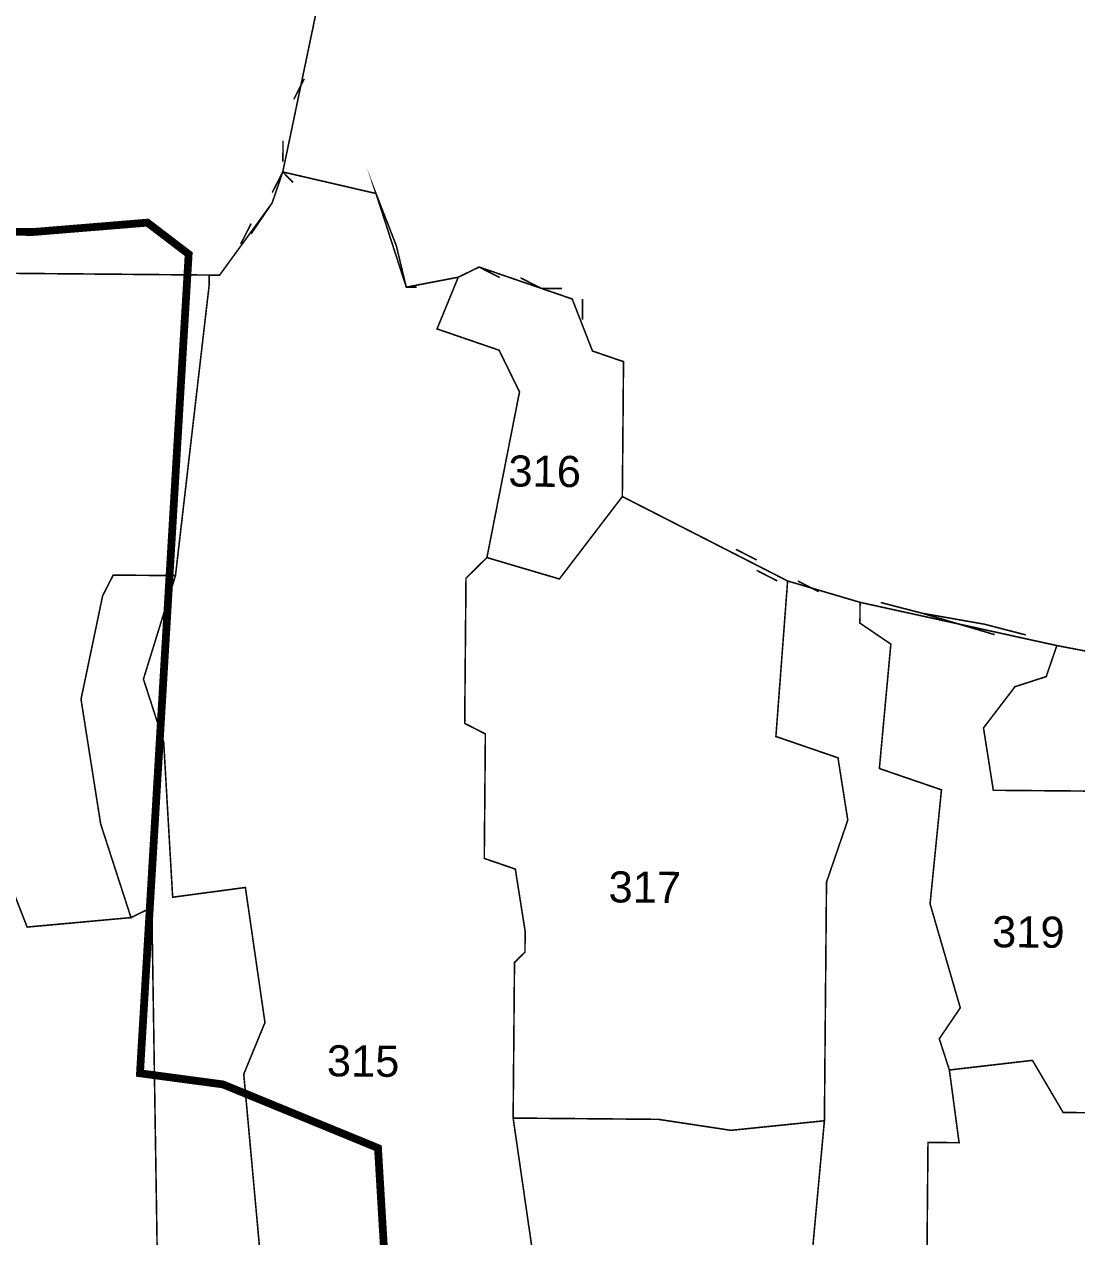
# Model space of a CAD drawing. Header units: metres. Extents: x 266684 to 275933, y 2060666 to 2074564.
# Drawn here: x 274841.4 to 275246.9, y 2069092 to 2069559.3 of the extents above; entities that cross this region are included whole.
import ezdxf

# ---------------------------------------------------------------- set-up
doc = ezdxf.new("R2010")
doc.units = ezdxf.units.M
for name, color, linetype in [('HAZARDS LINE', 1, 'Continuous'), ('SURVEY NO.', 7, 'Continuous'), ('SURVEY PLOT BOUNDARY', 35, 'Continuous'), ('VILLAGE BOUNDARY', 212, 'Continuous')]:
    doc.layers.add(name, color=color, linetype=linetype)
doc.styles.add('PDF Arial', font='arial.ttf')

# ---------------------------------------------------------------- blocks, each defined once
blk = doc.blocks.new('ERSUJATA')
at = {"layer": 'HAZARDS LINE', "lineweight": 18, "const_width": 3}
blk.add_lwpolyline([(274804.89, 2069479.55), (274844.86, 2069479.2), (274888.87, 2069482.81), (274904.75, 2069470.68), (274886, 2069154.97), (274917.95, 2069150.69), (274977.7, 2069126.17), (274988.15, 2068950.15), (274991.59, 2068886.15), (275046.22, 2068733.73), (275057.34, 2068633.67), (275056.89, 2068581.7)], dxfattribs=at)
at = {"layer": 'SURVEY PLOT BOUNDARY', "lineweight": 18, "const_width": 0.6}
for points in [[(275283.15, 2069311.43), (275239.25, 2069319.81), (275163.44, 2069336.47), (275135.52, 2069344.71), (275071.84, 2069377.25), (275072.3, 2069429.23), (275060.34, 2069433.33), (275052.52, 2069453.39), (275016.65, 2069465.7), (275008.62, 2069461.77), (274988.6, 2069457.95), (274976.92, 2069494.04), (274941.01, 2069502.35), (274953.53, 2069562.21)], [(274953.53, 2069562.21), (274941.01, 2069502.35), (274936.91, 2069490.39), (274916.68, 2069462.58), (274912.68, 2069462.61), (274776.77, 2069463.8), (274768.77, 2069463.87), (274768.81, 2069467.87), (274768.88, 2069475.86), (274768.91, 2069479.86), (274780.97, 2069487.75), (274785.04, 2069495.71), (274785.08, 2069499.71), (274785.11, 2069503.71), (274785.14, 2069507.71), (274785.21, 2069515.7), (274785.25, 2069519.7), (274785.28, 2069523.7), (274785.35, 2069531.7), (274789.39, 2069535.66), (274801.48, 2069547.55), (274805.59, 2069559.51), (274809.65, 2069567.47)], [(274933.27, 2069074.58), (274925.98, 2069154.62), (274934.15, 2069174.54), (274926.61, 2069226.58), (274898.59, 2069222.83), (274895.12, 2069282.84), (274887.33, 2069306.89), (274899.67, 2069346.77), (274912.64, 2069458.61), (274912.68, 2069462.61), (274916.68, 2069462.58), (274936.91, 2069490.39), (274941.01, 2069502.35), (274976.92, 2069494.04), (274988.6, 2069457.95), (275008.62, 2069461.77), (275000.45, 2069441.85), (275024.36, 2069433.64), (275032.22, 2069417.58), (275019.67, 2069353.72), (275011.6, 2069345.79), (275011.11, 2069289.82), (275019.07, 2069285.75), (275018.83, 2069257.76), (275018.65, 2069237.77), (275030.61, 2069233.67), (275034.4, 2069209.65), (275034.33, 2069201.65), (275030.29, 2069197.69), (275029.77, 2069137.71), (275037.31, 2069085.67)], [(275145.28, 2069088.72), (275149.69, 2069136.67), (275150.5, 2069228.62), (275158.7, 2069252.54), (275154.92, 2069276.56), (275131, 2069284.77), (275135.52, 2069344.71), (275163.44, 2069336.47), (275163.37, 2069328.47), (275175.29, 2069320.37), (275170.87, 2069272.43), (275194.79, 2069264.22), (275190.4, 2069220.28), (275202.05, 2069180.19), (275193.95, 2069168.27), (275197.84, 2069156.24), (275201.59, 2069128.21), (275189.6, 2069128.32), (275189.21, 2069084.34)], [(275257.66, 2069139.72), (275241.67, 2069139.86), (275229.85, 2069159.95), (275197.84, 2069156.24), (275193.95, 2069168.27), (275202.05, 2069180.19), (275190.4, 2069220.28), (275194.79, 2069264.22), (275170.87, 2069272.43), (275175.29, 2069320.37), (275163.37, 2069328.47), (275163.44, 2069336.47), (275239.25, 2069319.81), (275235.15, 2069307.85), (275223.12, 2069303.96), (275210.99, 2069288.07), (275214.77, 2069264.04), (275286.73, 2069263.42)], [(275286.73, 2069263.42), (275214.77, 2069264.04), (275210.99, 2069288.07), (275223.12, 2069303.96), (275235.15, 2069307.85), (275239.25, 2069319.81), (275283.15, 2069311.43)], [(275248.76, 2069035.84), (275228.87, 2069048.01), (275225.02, 2069064.03), (275213.09, 2069072.14), (275209.17, 2069080.17), (275189.21, 2069084.34), (275189.6, 2069128.32), (275201.59, 2069128.21), (275197.84, 2069156.24), (275229.85, 2069159.95), (275241.67, 2069139.86), (275257.66, 2069139.72)]]:
    blk.add_lwpolyline(points, dxfattribs=at)
for points in [[(274912.68, 2069462.61), (274912.64, 2069458.61), (274899.67, 2069346.77), (274875.69, 2069346.98), (274871.62, 2069339.02), (274863.28, 2069299.11), (274870.85, 2069251.06), (274882.53, 2069214.97), (274842.52, 2069211.32), (274834.7, 2069231.38), (274774.74, 2069231.91), (274775.68, 2069339.86), (274772.24, 2069403.86), (274768.77, 2069463.87), (274776.77, 2069463.8)], [(275071.84, 2069377.25), (275047.58, 2069345.48), (275019.67, 2069353.72), (275032.22, 2069417.58), (275024.36, 2069433.64), (275000.45, 2069441.85), (275008.62, 2069461.77), (275016.65, 2069465.7), (275052.52, 2069453.39), (275060.34, 2069433.33), (275072.3, 2069429.23), (275072.09, 2069405.24)], [(275135.52, 2069344.71), (275131, 2069284.77), (275154.92, 2069276.56), (275158.7, 2069252.54), (275150.5, 2069228.62), (275149.69, 2069136.67), (275113.68, 2069132.98), (275085.73, 2069137.22), (275029.77, 2069137.71), (275030.29, 2069197.69), (275034.33, 2069201.65), (275034.4, 2069209.65), (275030.61, 2069233.67), (275018.65, 2069237.77), (275018.83, 2069257.76), (275019.07, 2069285.75), (275011.11, 2069289.82), (275011.6, 2069345.79), (275019.67, 2069353.72), (275047.58, 2069345.48), (275071.84, 2069377.25)], [(274899.67, 2069346.77), (274887.33, 2069306.89), (274895.12, 2069282.84), (274898.59, 2069222.83), (274926.61, 2069226.58), (274934.15, 2069174.54), (274925.98, 2069154.62), (274933.27, 2069074.58), (274941.2, 2069066.52), (274941.06, 2069050.53), (274956.42, 2068978.42), (274960.06, 2068938.4), (274940.04, 2068934.58), (274916.06, 2068934.79), (274900.8, 2069018.89), (274893.12, 2069054.94), (274890.56, 2069218.9), (274882.53, 2069214.97), (274870.85, 2069251.06), (274863.28, 2069299.11), (274871.62, 2069339.02), (274875.69, 2069346.98)], [(274882.53, 2069214.97), (274890.56, 2069218.9), (274893.12, 2069054.94), (274900.8, 2069018.89), (274764.64, 2068992.09), (274760.85, 2069016.12), (274774.74, 2069231.91), (274834.7, 2069231.38), (274842.52, 2069211.32)], [(275149.69, 2069136.67), (275145.28, 2069088.72), (275153.24, 2069084.65), (275148.75, 2069028.72), (275136.3, 2068976.85), (275131.82, 2068920.91), (275103.8, 2068917.15), (275075.96, 2068933.39), (275068.38, 2068981.44), (275056.49, 2068993.54), (275072.8, 2069029.38), (275064.98, 2069049.44), (275061.12, 2069065.47), (275053.16, 2069069.54), (275037.31, 2069085.67), (275029.77, 2069137.71), (275085.73, 2069137.22), (275113.68, 2069132.98)]]:
    blk.add_lwpolyline(points, close=True, dxfattribs=at)
at = {"layer": 'VILLAGE BOUNDARY', "lineweight": 0, "const_width": 0.6}
for points in [[(274957.7, 2069582.17), (274953.56, 2069566.21), (274953.53, 2069562.21), (274949.36, 2069542.26)], [(274945.25, 2069530.3), (274949.32, 2069538.26)], [(274941.05, 2069506.34), (274941.12, 2069514.34)], [(274941.01, 2069502.35), (274936.91, 2069490.39), (274928.81, 2069478.46)], [(274936.94, 2069494.39), (274941.01, 2069502.35), (274944.97, 2069498.31)], [(274992.59, 2069457.91), (274988.6, 2069457.95), (274984.74, 2069473.98), (274976.92, 2069494.04), (274984.7, 2069469.98)], [(274924.78, 2069474.5), (274928.84, 2069482.46)], [(274848.72, 2069463.17), (274892.69, 2069462.79)], [(274872.7, 2069462.96), (274860.71, 2069463.06)], [(274896.69, 2069462.75), (274888.69, 2069462.82)], [(275016.65, 2069465.7), (275024.61, 2069461.63)], [(275048.56, 2069457.42), (275040.56, 2069457.49), (275032.6, 2069461.56)], [(275056.45, 2069445.36), (275056.52, 2069453.35)], [(275079.8, 2069373.18), (275071.84, 2069377.25), (275072.26, 2069425.23)], [(275072.12, 2069409.24), (275071.91, 2069385.25)], [(275103.68, 2069360.98), (275111.64, 2069356.91)], [(275123.6, 2069352.81), (275115.64, 2069356.88)], [(275123.57, 2069348.81), (275131.53, 2069344.74)], [(275147.48, 2069340.6), (275139.52, 2069344.67)], [(275227.29, 2069323.91), (275211.34, 2069328.05), (275187.39, 2069332.26), (275171.43, 2069336.4)], [(275187.39, 2069332.26), (275215.3, 2069324.02)]]:
    blk.add_lwpolyline(points, dxfattribs=at)
at = {"layer": 'SURVEY NO.', "char_height": 11.994, "attachment_point": 7, "rotation": 359.4987, "style": 'PDF Arial'}
for s, insert in [('316', (275027.9, 2069380.95)), ('317', (275066.48, 2069220.67)), ('319', (275214.24, 2069203.39)), ('315', (274957.95, 2069153.65))]:
    blk.add_mtext(s, dxfattribs=dict(at, insert=insert))

msp = doc.modelspace()

# ---------------------------------------------------------------- block references
msp.add_blockref('ERSUJATA', (0, 0))

doc.saveas('drawing.dxf')
